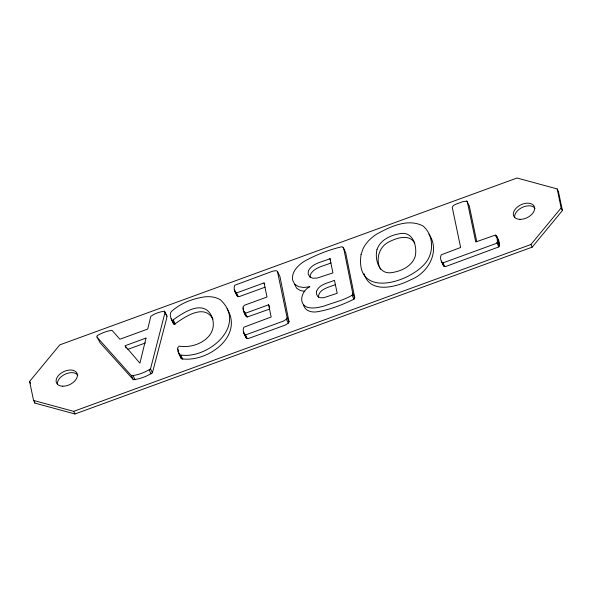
<?xml version="1.0" encoding="UTF-8"?>
<svg xmlns="http://www.w3.org/2000/svg" width="592" height="592" viewBox="0 0 592 592"><rect width="100%" height="100%" fill="white"/><g stroke="black" fill="none" stroke-linecap="round" stroke-linejoin="round"><path stroke-width="0.89" d="M234.854 291.301L235.535 292.367L237.377 292.648L264.054 282.909L266.999 297.021L244.614 305.191L243.127 306.626L243.194 309.868L244.392 312.694L246.235 312.961L268.62 304.791L271.166 317.001L243.852 327.206C241.839 330.861 244.807 335.087 246.501 338.284L248.285 338.565L285.263 325.075L288.282 323.158L289.044 321.819L287.142 317.867L277.433 271.336L276.264 270.699L272.927 271.106L234.817 285.24C232.745 288.866 235.742 293.136 237.436 296.311L239.279 296.599L265.098 287.179M289.044 321.819L279.964 276.634L277.433 271.336M303.563 304.71C304.547 310.504 310.97 312.539 316.128 311.932C329.293 309.956 342.154 304.961 354.001 299.182L354.763 297.835L352.862 293.884L343.782 248.707L343.153 247.36L341.976 246.716C328.982 249.75 316.091 254.804 304.325 261.272C297.991 265.386 291.331 271.795 292.603 280.068L296.607 288.2L300.47 290.635L304.769 291.301M354.763 297.835L345.684 252.651L343.153 247.36M318.385 297.28C318.577 288.785 329.411 287.231 335.538 284.56M310.127 277.145L310.326 274.688C314.315 267.103 323.942 266.074 331.024 262.907M177.704 349.117L177.829 347.652L179.228 346.105C196.64 349.213 220.106 336.086 211.499 315.884C203.041 298.753 182.565 313.116 172.442 320.376L171.747 319.969C170.57 317.475 169.334 313.96 171.347 311.562C180.442 303.245 192.548 298.649 204.625 296.866A29.141 18.419 -25.7 0 1 220.557 299.959C247.9 325.644 207.207 360.262 179.628 354.815L178.466 352.913L177.704 349.117L178.458 350.693M441.269 261.131L441.972 262.271L443.822 262.574L496.029 243.519L497.495 242.002L496.843 236.667L495.312 235.083L475.746 241.98L467.332 201.665L466.822 201.102L463.099 201.583L455.833 204.24L453.576 205.394L452.221 207.178L460.635 247.493L441.188 254.834C439.146 258.593 442.15 262.915 443.874 266.215L445.724 266.518L498.856 246.901C500.765 243.593 498.22 239.679 496.843 236.667M96.947 337.033L97.147 335.649C101.706 333.141 106.856 330.832 112.066 330.388L119.887 339.223L147.704 329.071L150.775 316.454C154.564 313.427 159.685 311.895 164.428 311.177L166.988 316.239L166.581 318.718L152.418 372.782C146.883 376.438 139.971 378.969 133.385 379.709L100.166 342.872L96.947 337.033L131.483 375.757L133.385 379.709M165.087 312.287L150.516 368.831C144.981 372.486 138.069 375.017 131.483 375.757M243.911 333.252L244.6 334.332L246.383 334.621L283.361 321.123L286.38 319.214L287.142 317.867M294.705 284.249L298.568 286.683L303.726 287.49L309.823 286.72C302.112 290.161 297.51 303.304 307.107 307.204C312.717 308.95 318.644 307.5 324.142 306.034C333.459 302.512 343.538 300.366 352.099 295.23L352.862 293.884M29.6 381.44L59.814 344.862L517.045 178.014L557.168 188.922L558.434 191.556L562.4 210.56L532.186 247.138L74.955 413.986L34.832 403.078L33.566 400.444L29.6 381.44L30.547 383.416M33.566 400.444L73.689 411.359L530.913 244.511L561.135 207.925L557.168 188.922M171.132 318.799L173.641 323.92L174.344 324.327C184.349 317.319 203.981 303.03 212.957 319.051M329.959 258.652C322.655 261.997 312.598 262.907 308.425 270.736L308.158 274.015L309.66 276.812L312.665 278.196L317.194 278.077L332.926 272.882L329.959 258.652L330.721 260.236M127.746 349.398L145.395 342.96M269.663 309.054L247.153 317.038L245.621 315.603L243.719 311.651M178.466 352.913L181.529 358.767C206.934 362.844 244.045 336.515 227.084 308.698M468.716 205.054L469.234 205.609L476.715 241.447M414.792 243.179C409.553 233.788 397.025 237.784 389.469 241.669C379.072 246.302 375.239 259.348 380.493 269.242M498.745 240.618L496.148 235.549M166.988 316.239L164.428 311.177M428.86 234.062C440.685 250.934 428.342 273.03 410.811 279.727C396.788 287.016 370.244 294.439 364.036 273.77M561.135 207.925L562.4 210.56M530.913 244.511L532.186 247.138M495.312 235.083L496.074 236.667M497.657 240.552L499.559 244.503M497.495 242.002L499.396 245.954M496.954 242.949L498.856 246.901M466.822 201.102L468.339 204.262M442.831 262.7L444.733 266.652M441.972 262.271L443.874 266.215M352.099 295.23L354.001 299.182M286.38 319.214L288.282 323.158M264.054 282.909L264.816 284.493M268.62 304.791L269.76 307.159M236.393 292.781L238.295 296.733M234.314 289.481L235.838 292.64M235.535 292.367L237.436 296.311M242.949 307.958L243.704 309.542M245.251 313.087L247.153 317.038M243.194 309.868L244.711 313.027M244.392 312.694L246.294 316.646M245.428 334.761L247.33 338.713M243.371 331.394L245.813 337.203M244.6 334.332L246.501 338.284M173.389 320.198L175.291 324.15M172.442 320.376L174.344 324.327M171.747 319.969L173.641 323.92M180.871 355.304L182.773 359.248M178 351.13L179.517 354.29M179.628 354.815L181.529 358.767M150.516 368.831L152.418 372.782M149.191 369.978L151.093 373.929M125.386 346.549L126.148 348.126M133.215 375.809L135.117 379.761M73.689 411.359L74.955 413.986M180.886 358.049L179.901 355.082M245.088 313.819L245.621 315.603M236.215 293.432L236.748 295.253M442.616 263.159L443.171 265.083M172.45 320.568L173.034 322.751M34.454 401.265L34.832 403.078M514.692 217.745A11.315 7.148 -25.7 0 1 522.396 207.333A11.315 7.148 -25.7 0 1 535.057 208.332M57.468 384.593A11.315 7.148 -25.7 0 1 65.172 374.181A11.315 7.148 -25.7 0 1 77.826 375.18M316.55 291.227L316.461 294.032L317.712 296.488L320.183 297.724L323.905 297.68L337.188 293.292L334.48 280.297C328.257 283.065 319.391 284.056 316.55 291.227M361.068 254.501C354.571 299.175 409.309 283.294 425.937 262.485C434.21 251.918 433.522 234.602 422.903 225.907C407.681 218.041 389.847 226.862 376.246 234.38A31.413 19.854 -25.7 0 0 362.97 248.921L361.068 254.501M376.971 249.572C374.699 258.748 378.303 273.519 390.084 272.801C400.148 271.772 411.521 266.911 415.125 256.691C417.382 247.552 413.823 232.663 402.057 233.366C391.993 234.499 380.501 239.249 376.971 249.572M146.017 338.091L139.919 363.192L125.008 345.758L146.017 338.091M519.991 219.358A11.315 7.148 -25.7 0 0 534.532 207.407A11.315 7.148 -25.7 0 0 517.415 207.015A11.315 7.148 -25.7 0 0 519.991 219.358M62.767 386.206A11.315 7.148 -25.7 0 0 77.308 374.255A11.315 7.148 -25.7 0 0 60.192 373.863A11.315 7.148 -25.7 0 0 62.767 386.206"/></g></svg>
